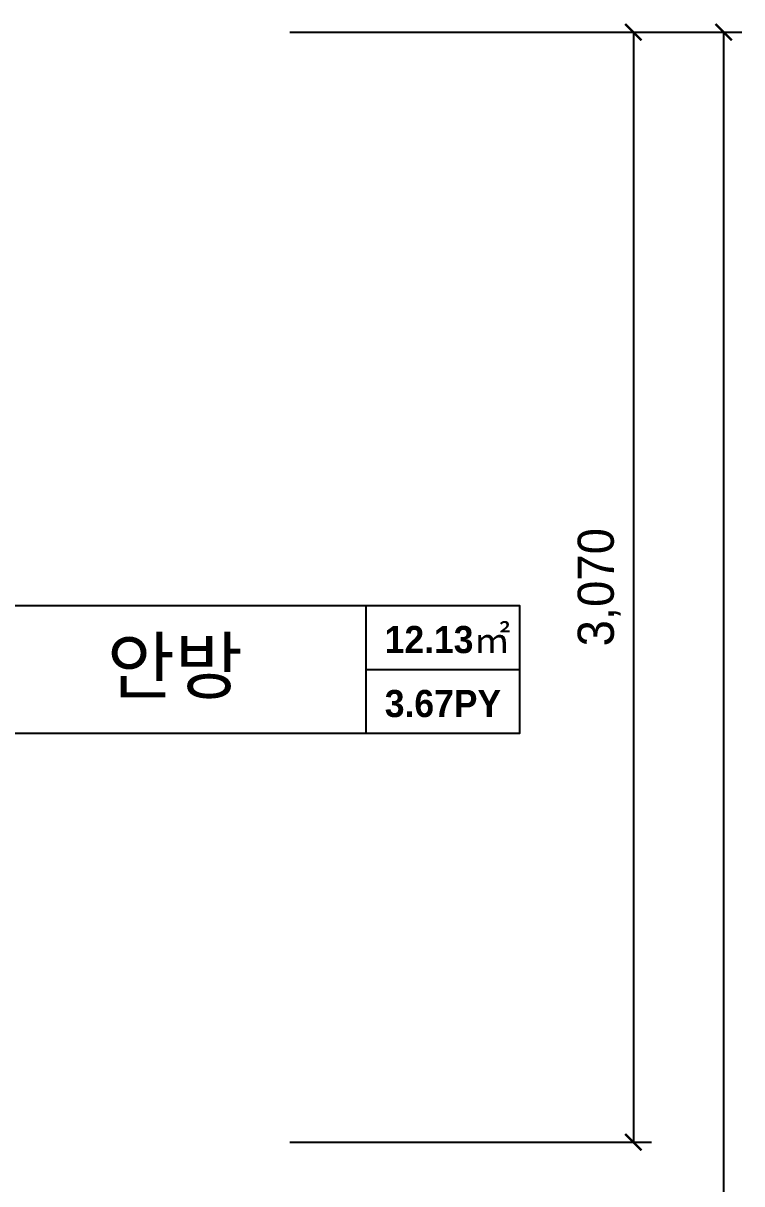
# Model space of a CAD drawing. Header units: inches. Extents: x 211248 to 488355, y -41604 to -7105.
# Drawn here: x 246315 to 248303, y -18165 to -14955 of the extents above; entities that cross this region are included whole.
import ezdxf
from ezdxf.enums import TextEntityAlignment as Align

# ---------------------------------------------------------------- set-up
doc = ezdxf.new("R2010")
doc.units = ezdxf.units.IN
doc.header["$LTSCALE"] = 60
doc.header["$MEASUREMENT"] = 0
for name, color, linetype in [('0-ELC TEXT', 7, 'Continuous'), ('03-TEXT', 3, 'Continuous'), ('치수', 7, 'Continuous')]:
    doc.layers.add(name, color=color, linetype=linetype)
doc.styles.add('YOURNAME', font='HY울릉도M.TTF')
doc.styles.add('넥슨고딕', font='NEXONLv1GothicBold.ttf')
doc.styles.add('코레일둥고', font='Korail_Round_Gothic_Medium.ttf')
doc.dimstyles.new('YOURNAME-50', dxfattribs={"dimscale": 50, "dimtxt": 2, "dimasz": 0.9, "dimexe": 1, "dimexo": 3, "dimgap": 0.7, "dimtad": 1, "dimdec": 0, "dimzin": 0, "dimdsep": 46, "dimlunit": 6, "dimtxsty": 'YOURNAME', "dimblk": 'ARCHTICK', "dimcen": 0, "dimclrd": 1, "dimclre": 1, "dimclrt": 7, "dimadec": 0, "dimazin": 0, "dimtfac": 1, "dimtdec": 0, "dimtix": 1, "dimtmove": 2, "dimatfit": 3, "dimldrblk": 'ARCHTICK', "dimfxl": 0, "dimtolj": 1, "dimtzin": 0, "dimarcsym": 0})

# ---------------------------------------------------------------- blocks, each defined once
blk = doc.blocks.new('_ArchTick')
at = {"color": 0, "linetype": 'ByBlock', "const_width": 0.15}
blk.add_lwpolyline([(-0.5, -0.5), (0.5, 0.5)], dxfattribs=at)
blk = doc.blocks.new('*D91')
at = {"layer": 'Defpoints', "color": 0}
for p in [(246903.2, -14980.2), (248253.2, -14980.2), (246903.2, -22240.2)]:
    blk.add_point(p, dxfattribs=at)
at = {"layer": '치수', "color": 1, "lineweight": -2}
for p, q in [((247053.2, -14980.2), (248303.2, -14980.2)), ((248253.2, -22240.2), (248253.2, -14980.2)), ((247053.2, -22240.2), (248303.2, -22240.2))]:
    blk.add_line(p, q, dxfattribs=at)
at = {"layer": '치수', "color": 1, "lineweight": -2, "xscale": 45, "yscale": 45, "zscale": 45}
for p, rotation in [((248253.2, -14980.2), 90), ((248253.2, -22240.2), 270)]:
    blk.add_blockref('_ArchTick', p, dxfattribs=dict(at, rotation=rotation))
at = {"layer": '치수', "color": 7, "insert": (248158.5, -18610.2), "char_height": 100, "attachment_point": 5, "rotation": 90, "style": 'YOURNAME'}
blk.add_mtext('\\A1;7,260', dxfattribs=at)
blk = doc.blocks.new('*D92')
at = {"layer": 'Defpoints', "color": 0}
for p in [(246903.2, -14980.2), (246903.2, -18050.2), (248003.2, -18050.2)]:
    blk.add_point(p, dxfattribs=at)
at = {"layer": '치수', "color": 1, "lineweight": -2}
for p, q in [((247053.2, -14980.2), (248053.2, -14980.2)), ((248003.2, -14980.2), (248003.2, -18050.2)), ((247053.2, -18050.2), (248053.2, -18050.2))]:
    blk.add_line(p, q, dxfattribs=at)
at = {"layer": '치수', "color": 1, "lineweight": -2, "xscale": 45, "yscale": 45, "zscale": 45}
for p, rotation in [((248003.2, -14980.2), 90), ((248003.2, -18050.2), 270)]:
    blk.add_blockref('_ArchTick', p, dxfattribs=dict(at, rotation=rotation))
at = {"layer": '치수', "color": 7, "insert": (247908.5, -16515.2), "char_height": 100, "attachment_point": 5, "rotation": 90, "style": 'YOURNAME'}
blk.add_mtext('\\A1;3,070', dxfattribs=at)

msp = doc.modelspace()

# ---------------------------------------------------------------- linework, layer by layer
at = {"layer": '0-ELC TEXT'}
for p, q in [((247263.6, -16919.4), (247263.6, -16565.6)), ((247263.6, -16742.5), (247688.3, -16742.5))]:
    msp.add_line(p, q, dxfattribs=at)
msp.add_lwpolyline([(246206.4, -16565.6), (247688.3, -16565.6), (247688.3, -16919.4), (246206.4, -16919.4)], close=True, dxfattribs=at)

# ---------------------------------------------------------------- texts
at = {"layer": '03-TEXT'}
for s, height, style, p in [('12.13㎡', 75, '넥슨고딕', (247489.2, -16697.4)), ('안방', 149.99, '코레일둥고', (246734.5, -16807.6)), ('3.67PY', 75, '넥슨고딕', (247476.4, -16874.3))]:
    msp.add_text(s, height=height, dxfattribs=dict(at, style=style)).set_placement(p, align=Align.CENTER)

# ---------------------------------------------------------------- dimensions: what is measured, and where the dimension line sits
at = {"layer": '치수'}
for base, p1, p2, picture, middle in [((248253.2, -14980.2), (246903.2, -22240.2), (246903.2, -14980.2), '*D91', (248158.5, -18610.2)), ((248003.2, -18050.2), (246903.2, -14980.2), (246903.2, -18050.2), '*D92', (247908.5, -16515.2))]:
    dim = msp.add_linear_dim(base=base, p1=p1, p2=p2, angle=90, dimstyle='YOURNAME-50', override={"dimfxl": 1.25, "dimarcsym": 2}, dxfattribs=at)
    dim.commit()
    dim.dimension.update_dxf_attribs({"geometry": picture, "text_midpoint": middle})

doc.saveas('drawing.dxf')
